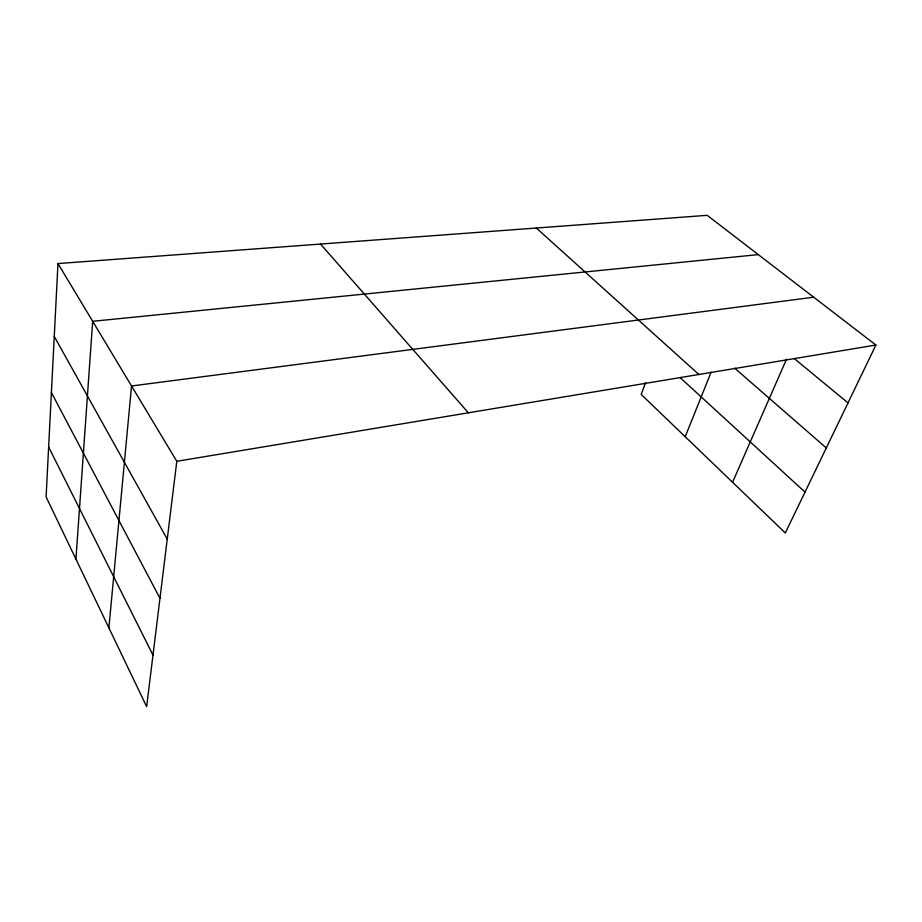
<?xml version="1.0" encoding="UTF-8"?>
<svg xmlns="http://www.w3.org/2000/svg" width="922" height="922" viewBox="0 0 922 922"><rect width="100%" height="100%" fill="white"/><g stroke="black" fill="none" stroke-linecap="round" stroke-linejoin="round"><path stroke-width="1.38" d="M57.971 263.565L46.1 496.889L146.656 706.667L176.805 461.3L57.971 263.565L707.197 215.333L875.9 345.035L785.313 532.974L641.205 394.443L645.55 382.665M75.927 559.124L92.673 321.305L758.287 254.61M108.888 627.87L131.546 385.984L813.7 297.207M685.207 436.74L711.104 372.188M732.575 482.275L786.501 359.246M176.805 461.3L875.9 345.035M794.268 358.554L848.01 402.902M734.673 368.143L826.296 447.954M536.316 228.034L698.853 374.482M680.021 377.49L805.01 492.118M320.545 244.065L468.341 412.814M54.26 336.461L167.239 539.151M51.413 392.553L159.967 598.309M48.636 447.009L152.994 655.127"/></g></svg>
